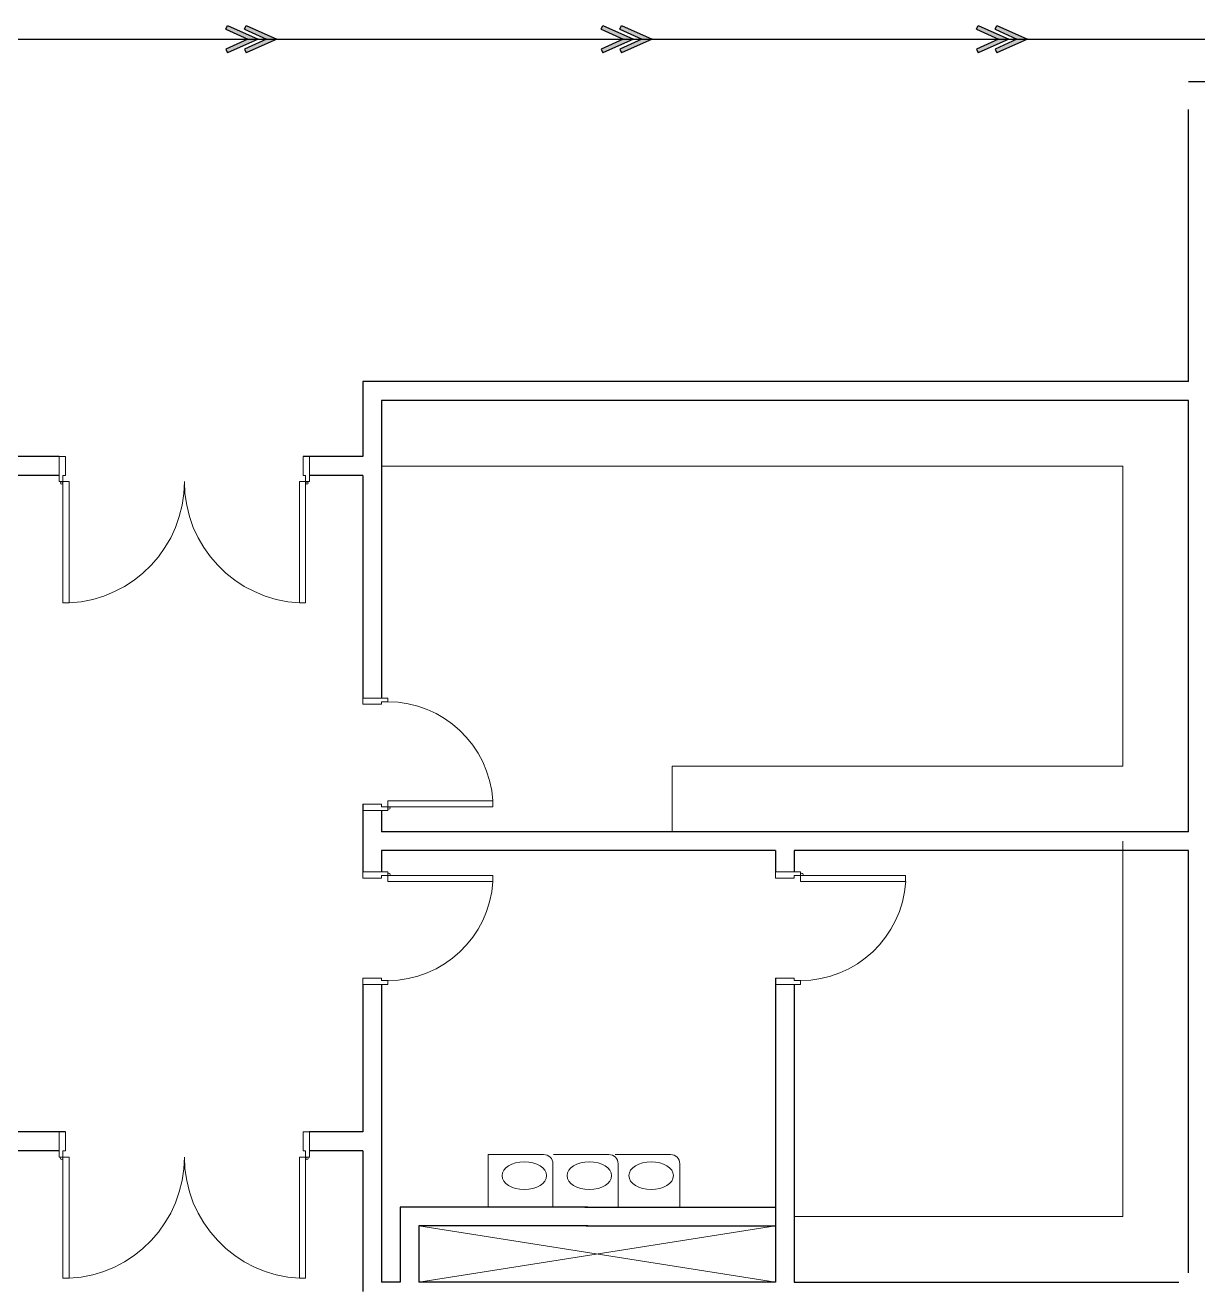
# Model space of a CAD drawing. Extents: x -15 to 255, y 313 to 399.
# Drawn here: x 27.23 to 36.6, y 358.24 to 368.32 of the extents above; entities that cross this region are included whole.
import ezdxf

# ---------------------------------------------------------------- set-up
doc = ezdxf.new("R2010")
doc.units = 0
doc.header["$LTSCALE"] = 0.15
doc.layers.get('0').update_dxf_attribs({"color": 252})
doc.layers.add('0 sockets', color=252, linetype='Continuous')
for name, color, linetype, lineweight in [('DOOR', 252, 'Continuous', 20), ('FUR', 252, 'Continuous', 9), ('sofa', 252, 'Continuous', 9), ('wall', 252, 'Continuous', 30)]:
    doc.layers.add(name, color=color, linetype=linetype, lineweight=lineweight)

# ---------------------------------------------------------------- blocks, each defined once
blk = doc.blocks.new('ARCH')
at = {"layer": 'DOOR'}
for points in [[(27.529, 364.675), (27.499, 364.675), (27.499, 364.875), (27.549, 364.875), (27.549, 364.725), (27.529, 364.725)], [(29.469, 364.675), (29.499, 364.675), (29.499, 364.875), (29.449, 364.875), (29.449, 364.725), (29.469, 364.725)], [(27.529, 364.675), (27.529, 363.705), (27.579, 363.705), (27.579, 364.675)], [(29.469, 364.675), (29.469, 363.705), (29.419, 363.705), (29.419, 364.675)], [(30.125, 362.915), (30.125, 362.945), (29.925, 362.945), (29.925, 362.895), (30.075, 362.895), (30.075, 362.915)], [(30.125, 362.075), (30.965, 362.075), (30.965, 362.123), (30.125, 362.123)], [(30.125, 362.075), (30.125, 362.045), (29.925, 362.045), (29.925, 362.095), (30.075, 362.095), (30.075, 362.075)], [(30.125, 361.525), (30.125, 361.555), (29.925, 361.555), (29.925, 361.505), (30.075, 361.505), (30.075, 361.525)], [(30.125, 361.525), (30.965, 361.525), (30.965, 361.477), (30.125, 361.477)], [(33.425, 361.525), (33.425, 361.555), (33.225, 361.555), (33.225, 361.505), (33.375, 361.505), (33.375, 361.525)], [(33.425, 361.525), (34.265, 361.525), (34.265, 361.477), (33.425, 361.477)], [(30.125, 360.685), (30.125, 360.655), (29.925, 360.655), (29.925, 360.705), (30.075, 360.705), (30.075, 360.685)], [(33.425, 360.685), (33.425, 360.655), (33.225, 360.655), (33.225, 360.705), (33.375, 360.705), (33.375, 360.685)], [(27.529, 359.275), (27.499, 359.275), (27.499, 359.475), (27.549, 359.475), (27.549, 359.325), (27.529, 359.325)], [(29.469, 359.275), (29.499, 359.275), (29.499, 359.475), (29.449, 359.475), (29.449, 359.325), (29.469, 359.325)], [(27.529, 359.275), (27.529, 358.305), (27.579, 358.305), (27.579, 359.275)], [(29.469, 359.275), (29.469, 358.305), (29.419, 358.305), (29.419, 359.275)]]:
    blk.add_lwpolyline(points, close=True, dxfattribs=at)
for centre in [(27.519, 364.665), (29.479, 364.665), (30.135, 362.065), (30.135, 361.535), (33.435, 361.535), (27.519, 359.265), (29.479, 359.265)]:
    blk.add_circle(centre, 0.01, dxfattribs=at)
for centre, radius, start, end in [((27.529, 364.675), 0.971, 272.9508, 0), ((29.471, 364.675), 0.971, 180, 267.0492), ((30.122, 362.07), 0.845, 3.6111, 89.7782), ((30.122, 361.53), 0.845, 270.2218, 356.3889), ((33.422, 361.53), 0.845, 270.2218, 356.3889), ((27.529, 359.275), 0.971, 272.9508, 0), ((29.471, 359.275), 0.971, 180, 267.0492)]:
    blk.add_arc(centre, radius, start, end, dxfattribs=at)
at = {"layer": 'FUR'}
for p, q in [((30.075, 364.8), (36, 364.8)), ((36, 364.8), (36, 362.4)), ((36, 362.4), (32.4, 362.4)), ((32.4, 362.4), (32.4, 361.875)), ((36, 361.8), (36, 358.8)), ((36, 358.8), (33.375, 358.8))]:
    blk.add_line(p, q, dxfattribs=at)
at = {"layer": 'sofa'}
for p, q in [((30.928, 359.295), (30.928, 358.875)), ((31.371, 359.295), (30.928, 359.295)), ((31.892, 359.295), (31.449, 359.295)), ((32.385, 359.295), (31.942, 359.295)), ((31.446, 359.22), (31.446, 358.875)), ((31.967, 359.22), (31.967, 358.875)), ((32.46, 359.22), (32.46, 358.875)), ((30.375, 358.725), (33.225, 358.275)), ((33.225, 358.725), (30.375, 358.275))]:
    blk.add_line(p, q, dxfattribs=at)
for centre in [(31.371, 359.22), (31.892, 359.22), (32.385, 359.22)]:
    blk.add_arc(centre, 0.075, 360, 90, dxfattribs=at)
for centre in [(31.217, 359.126), (31.737, 359.126), (32.231, 359.126)]:
    blk.add_ellipse(centre, major_axis=(-0.178, 0), ratio=0.619046, start_param=3.141593, end_param=9.424778, dxfattribs=at)
at = {"layer": 'wall'}
for p, q in [((36.525, 367.875), (43.875, 367.875)), ((36.525, 365.475), (36.525, 367.65)), ((36.525, 365.475), (29.925, 365.475)), ((29.925, 365.475), (29.925, 364.875)), ((36.525, 365.325), (30.075, 365.325)), ((30.075, 365.325), (30.075, 362.945)), ((36.525, 361.875), (36.525, 365.325)), ((27.499, 364.875), (27.075, 364.875)), ((29.925, 364.875), (29.449, 364.875)), ((27.499, 364.725), (27.075, 364.725)), ((29.925, 364.725), (29.499, 364.725)), ((29.925, 364.725), (29.925, 362.945)), ((29.925, 362.095), (29.925, 361.555)), ((30.075, 362.045), (30.075, 361.875)), ((30.075, 362.045), (30.075, 361.875)), ((36.525, 361.875), (30.075, 361.875)), ((33.225, 361.725), (30.075, 361.725)), ((30.075, 361.725), (30.075, 361.555)), ((33.225, 361.725), (33.225, 361.555)), ((36.525, 361.725), (33.375, 361.725)), ((33.375, 361.725), (33.375, 361.555)), ((36.525, 358.35), (36.525, 361.725)), ((33.225, 360.705), (33.225, 358.275)), ((29.925, 360.655), (29.925, 359.475)), ((30.075, 360.655), (30.075, 358.275)), ((33.375, 360.655), (33.375, 358.275)), ((27.549, 359.475), (27.075, 359.475)), ((29.925, 359.475), (29.499, 359.475)), ((27.499, 359.325), (27.075, 359.325)), ((29.925, 359.325), (29.499, 359.325)), ((29.925, 359.325), (29.925, 358.2)), ((31.725, 358.875), (30.225, 358.875)), ((30.225, 358.875), (30.225, 358.275)), ((31.702, 358.875), (33.225, 358.875)), ((31.725, 358.725), (30.375, 358.725)), ((30.375, 358.725), (30.375, 358.275)), ((31.712, 358.725), (33.225, 358.725)), ((30.225, 358.275), (30.075, 358.275)), ((31.725, 358.275), (30.375, 358.275)), ((33.225, 358.275), (31.709, 358.275)), ((33.375, 358.275), (36.45, 358.275))]:
    blk.add_line(p, q, dxfattribs=at)
blk = doc.blocks.new('ds')
h = blk.add_hatch(color=2)
h.dxf.hatch_style = 1
h.paths.add_polyline_path([(0.259, 0.079), (0.245, 0.11), (0, 0), (0.245, -0.11), (0.259, -0.079), (0.084, 0)])
at = {"layer": '0 sockets', "color": 3}
for points in [[(0.245, -0.11), (0, 0), (0.245, 0.11)], [(0.259, 0.079), (0.245, 0.11)], [(0.259, -0.079), (0.084, 0), (0.259, 0.079)], [(0.259, -0.079), (0.245, -0.11)]]:
    blk.add_lwpolyline(points, dxfattribs=at)
blk = doc.blocks.new('qa')
h = blk.add_hatch(color=1)
h.dxf.hatch_style = 1
h.paths.add_polyline_path([(0.259, 0.079), (0.245, 0.11), (0, 0), (0.245, -0.11), (0.259, -0.079), (0.084, 0)])
h.paths.add_polyline_path([(0.408, 0.079), (0.394, 0.11), (0.149, 0), (0.394, -0.11), (0.408, -0.079), (0.233, 0)])
h = blk.add_hatch(color=1)
h.dxf.hatch_style = 1
h.paths.add_polyline_path([(0.259, 0.079), (0.245, 0.11), (0, 0), (0.245, -0.11), (0.259, -0.079), (0.084, 0)])
at = {"layer": '0 sockets', "color": 3}
for p in [(0, 0), (0.149, 0)]:
    blk.add_blockref('ds', p, dxfattribs=at)

msp = doc.modelspace()

# ---------------------------------------------------------------- linework, layer by layer
at = {"layer": '0 sockets', "color": 6}
for points in [[(26.955, 346.814), (16.397, 346.814, -0.414214), (16.297, 346.914), (16.297, 368.113, -0.414214), (16.397, 368.213), (65.053, 368.213, 0.414214), (65.153, 368.313), (65.153, 371.059, -0.414214), (65.253, 371.159), (66.13, 371.159, 0.414214), (66.23, 371.259), (66.23, 371.68)], [(26.955, 346.814), (16.397, 346.814, -0.414214), (16.297, 346.914), (16.297, 368.113, -0.414214), (16.397, 368.213), (65.153, 368.213), (65.153, 371.059, -0.414214), (65.253, 371.159), (66.23, 371.159), (66.23, 371.68)]]:
    msp.add_lwpolyline(points, format="xyb", dxfattribs=at)

# ---------------------------------------------------------------- block references
at = {"layer": '0 sockets', "color": 3}
msp.add_blockref('ARCH', (0, 0), dxfattribs=at)
at = {"layer": '0 sockets', "color": 3, "rotation": 180}
for p in [(29.239, 368.213), (32.239, 368.213), (35.239, 368.213)]:
    msp.add_blockref('qa', p, dxfattribs=at)

doc.saveas('drawing.dxf')
